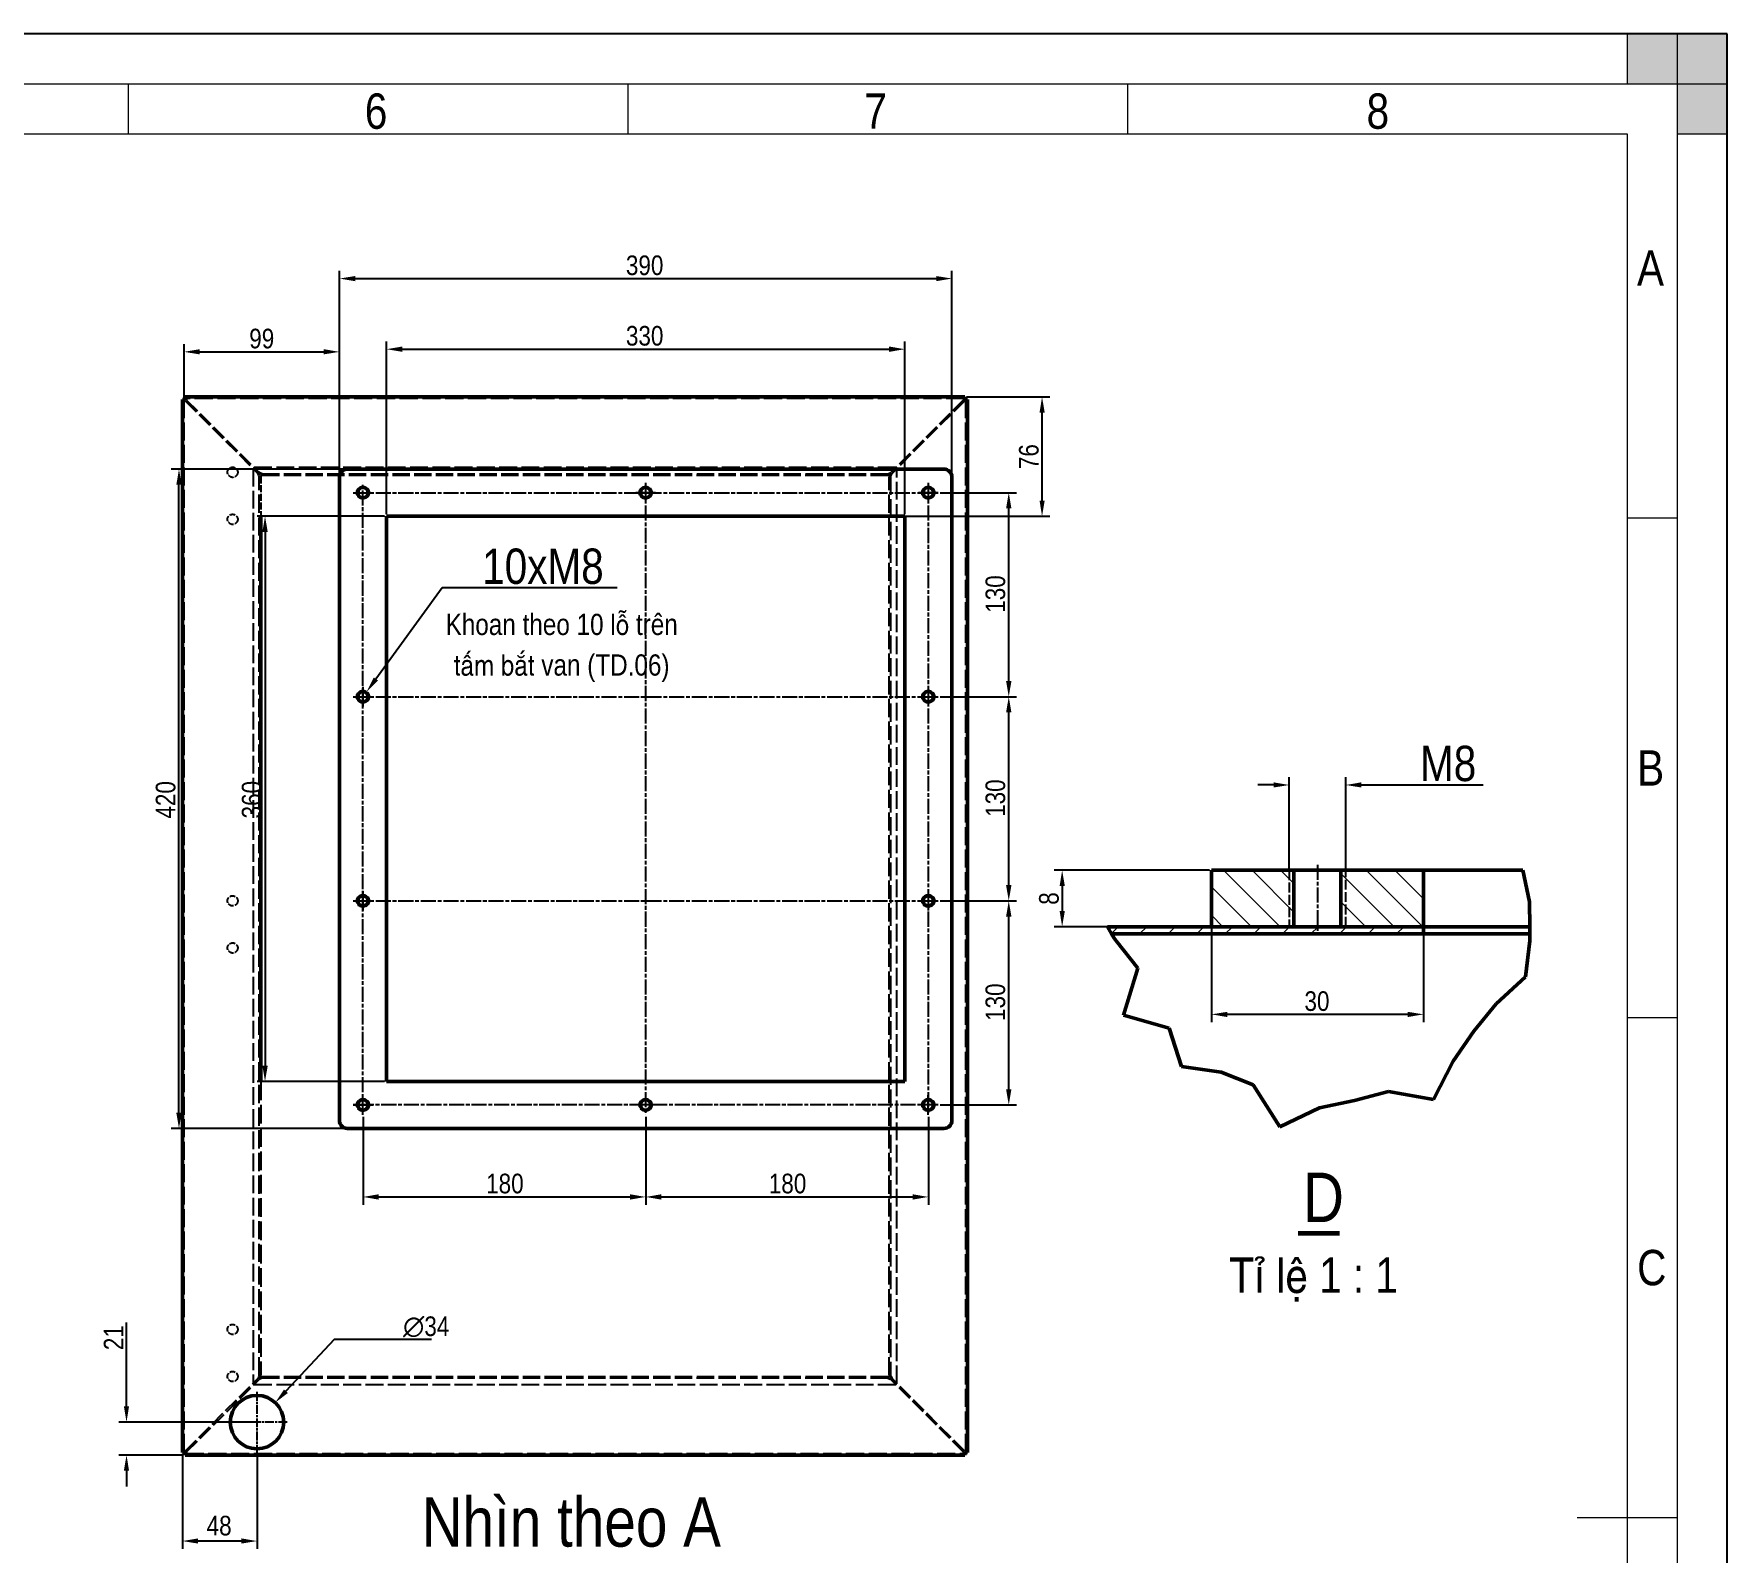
# Model space of a CAD drawing. Header units: millimetres. Extents: x 0 to 19094, y -1 to 2103.
# Drawn here: x 13667 to 14745, y 948 to 1916 of the extents above; entities that cross this region are included whole.
import ezdxf

# ---------------------------------------------------------------- set-up
doc = ezdxf.new("R2010")
doc.units = ezdxf.units.MM
doc.header["$LTSCALE"] = 2.5
doc.linetypes.add('CHAIN', pattern=[0.7087, 0.4724, -0.0591, 0.1181, -0.0591])
doc.linetypes.add('DASHED', pattern=[0.2067, 0.1654, -0.0413])
for name, color, linetype, lineweight in [('Break Line (ANSI)', 7, 'Continuous', 50), ('Center Mark (ANSI)', 7, 'Continuous', 25), ('Centerline (ANSI)', 7, 'Continuous', 25), ('Co ban', 7, 'Continuous', 50), ('Dimension (ANSI)', 7, 'Continuous', 25), ('Hatch (ANSI)', 7, 'Continuous', 18), ('Hidden Narrow (ANSI)', 7, 'DASHED', 25), ('Symbol (ANSI)', 7, 'Continuous', 25)]:
    doc.layers.add(name, color=color, linetype=linetype, lineweight=lineweight)
for name, color, linetype, lineweight, true_color in [('Khung ban ve', 5, 'Continuous', 15, 0x0000ff), ('Manh', 7, 'DASHED', 25, 0x008000), ('Manh khung ten', 7, 'Continuous', 15, 0x994c4c), ('Net chu', 30, 'Continuous', 15, 0xff7f00), ('THIN', 5, 'Continuous', 15, 0x0000ff)]:
    doc.layers.add(name, color=color, linetype=linetype, lineweight=lineweight, true_color=true_color)
doc.styles.add('Do nham', font='')
doc.styles.add('Linh_50', font='')
doc.styles.add('Note Text (ANSI)', font='')
doc.styles.add('StandardAM_ANSI', font='')
doc.styles.add('Text Style71', font='')
doc.styles.get('Do nham').set_extended_font_data('VNI-Helve-Condense')
doc.styles.get('Linh_50').set_extended_font_data('VNI-Helve-Condense')
doc.styles.get('Note Text (ANSI)').set_extended_font_data('VNI-Helve-Condense')
doc.styles.get('StandardAM_ANSI').set_extended_font_data('VNI-Helve-Condense')
doc.styles.get('Text Style71').set_extended_font_data('VNI-Helve-Condense')
doc.dimstyles.new('Default - mm (ANSI)', dxfattribs={"dimscale": 2.5, "dimtxt": 5, "dimasz": 4, "dimexe": 2, "dimexo": 0.5, "dimgap": 0.8, "dimtad": 1, "dimtoh": 1, "dimdec": 0, "dimrnd": 1e-08, "dimzin": 4, "dimdsep": 46, "dimtxsty": 'StandardAM_ANSI', "dimcen": 0.09, "dimdle": 10, "dimclrd": 256, "dimclre": 256, "dimclrt": 256, "dimadec": 1, "dimazin": 1, "dimtfac": 0.61, "dimtofl": 0, "dimtmove": 0, "dimatfit": 3, "dimldrblk": 'DOT', "dimfxl": 1, "dimtolj": 1, "dimtzin": 4, "dimlwd": -1, "dimlwe": -1, "dimarcsym": 0})

# ---------------------------------------------------------------- blocks, each defined once
blk = doc.blocks.new('Borders A2_Thuong')
at = {"layer": 'THIN'}
for points in [[(594.01, 412.96), (594.01, 420.04), (579.87, 420.04), (579.87, 412.96)], [(594.01, 420.04), (586.94, 420.04), (586.94, 405.89), (594.01, 405.89)]]:
    blk.add_hatch(color=256, dxfattribs=at).paths.add_polyline_path(points)
at = {"layer": 'Khung ban ve'}
for p, q in [((28.3, 405.89), (579.87, 405.89)), ((579.87, 405.89), (579.87, 14.14)), ((572.8, 210.01), (586.94, 210.01))]:
    blk.add_line(p, q, dxfattribs=at)
at = {"layer": 'Manh khung ten', "lineweight": 25}
for p, q in [((594.01, 420.04), (0.01, 420.04)), ((594.01, -0.01), (594.01, 420.04))]:
    blk.add_line(p, q, dxfattribs=at)
at = {"layer": 'Manh khung ten'}
for p, q in [((0.01, 420.04), (594.01, 420.04)), ((594.01, 420.04), (594.01, -0.01)), ((21.23, 412.96), (586.94, 412.96)), ((367.73, 412.96), (367.73, 405.89)), ((438.44, 412.96), (438.44, 405.89)), ((509.15, 412.96), (509.15, 405.89)), ((586.94, 412.96), (586.94, 7.06)), ((586.89, 351.5), (579.84, 351.5)), ((586.92, 280.73), (579.87, 280.73))]:
    blk.add_line(p, q, dxfattribs=at)
at = {"layer": 'THIN'}
for p, q in [((594.01, 420.04), (579.87, 420.04)), ((579.87, 420.04), (579.87, 412.96)), ((594.01, 420.04), (586.94, 420.04)), ((586.94, 420.04), (586.94, 405.89)), ((594.01, 412.96), (594.01, 420.04)), ((594.01, 405.89), (594.01, 420.04)), ((579.87, 412.96), (594.01, 412.96)), ((586.94, 405.89), (594.01, 405.89))]:
    blk.add_line(p, q, dxfattribs=at)
at = {"layer": 'Net chu', "style": 'Linh_50'}
for s, p in [('6', (401.23, 406.6)), ('7', (471.92, 406.6)), ('8', (542.99, 406.6)), ('A', (581.26, 384.38)), ('B', (581.28, 313.62)), ('C', (581.28, 242.9))]:
    blk.add_text(s, height=5, dxfattribs=at).set_placement(p)
blk = doc.blocks.new('*D93')
at = {"layer": 'Defpoints', "color": 0, "transparency": 16777216}
for p in [(14251.4, 1760.1), (13861.4, 1633.7), (14251.4, 1633.7)]:
    blk.add_point(p, dxfattribs=at)
at = {"layer": 'Dimension (ANSI)', "transparency": 16777216}
for p, q in [((13861.4, 1635), (13861.4, 1765.1)), ((13871.4, 1760.1), (14241.4, 1760.1)), ((14251.4, 1635), (14251.4, 1765.1))]:
    blk.add_line(p, q, dxfattribs=at)
for points in [[(13871.4, 1761.7), (13871.4, 1758.4), (13861.4, 1760.1)], [(14241.4, 1761.7), (14241.4, 1758.4), (14251.4, 1760.1)]]:
    blk.add_solid(points, dxfattribs=at)
at = {"layer": 'Dimension (ANSI)', "color": 150, "true_color": 0x0080ff, "transparency": 16777216, "insert": (14043.8, 1774.8), "char_height": 12.5, "attachment_point": 1, "style": 'StandardAM_ANSI'}
blk.add_mtext('\\A1;390', dxfattribs=at)
blk = doc.blocks.new('_Dot')
at = {"color": 0, "linetype": 'ByBlock', "lineweight": -2}
blk.add_line((-0.5, 0), (-1, 0), dxfattribs=at)
at = {"color": 0, "linetype": 'ByBlock', "const_width": 0.5}
blk.add_lwpolyline([(-0.25, 0, 1), (0.25, 0, 1)], format="xyb", close=True, dxfattribs=at)
blk = doc.blocks.new('*D94')
at = {"layer": 'Defpoints', "color": 0, "transparency": 16777216}
for p in [(14221.4, 1715.1), (13891.4, 1608.7), (14221.4, 1608.7)]:
    blk.add_point(p, dxfattribs=at)
at = {"layer": 'Dimension (ANSI)', "transparency": 16777216}
for p, q in [((13891.4, 1610), (13891.4, 1720.1)), ((13901.4, 1715.1), (14211.4, 1715.1)), ((14221.4, 1610), (14221.4, 1720.1))]:
    blk.add_line(p, q, dxfattribs=at)
for points in [[(13901.4, 1716.8), (13901.4, 1713.4), (13891.4, 1715.1)], [(14211.4, 1716.8), (14211.4, 1713.4), (14221.4, 1715.1)]]:
    blk.add_solid(points, dxfattribs=at)
at = {"layer": 'Dimension (ANSI)', "color": 150, "true_color": 0x0080ff, "transparency": 16777216, "insert": (14043.8, 1729.9), "char_height": 12.5, "attachment_point": 1, "style": 'StandardAM_ANSI'}
blk.add_mtext('\\A1;330', dxfattribs=at)
blk = doc.blocks.new('*D95')
at = {"layer": 'Defpoints', "color": 0, "transparency": 16777216}
for p in [(13891.4, 1608.7), (13814, 1248.7), (13891.4, 1248.7)]:
    blk.add_point(p, dxfattribs=at)
at = {"layer": 'Dimension (ANSI)', "transparency": 16777216}
for p, q in [((13890.1, 1608.7), (13809, 1608.7)), ((13814, 1598.7), (13814, 1258.7)), ((13890.1, 1248.7), (13809, 1248.7))]:
    blk.add_line(p, q, dxfattribs=at)
for points in [[(13812.3, 1598.7), (13815.7, 1598.7), (13814, 1608.7)], [(13812.3, 1258.7), (13815.7, 1258.7), (13814, 1248.7)]]:
    blk.add_solid(points, dxfattribs=at)
at = {"layer": 'Dimension (ANSI)', "color": 150, "true_color": 0x0080ff, "transparency": 16777216, "insert": (13799.2, 1416.2), "char_height": 12.5, "attachment_point": 1, "rotation": 90, "style": 'StandardAM_ANSI'}
blk.add_mtext('\\A1;360', dxfattribs=at)
blk = doc.blocks.new('*D96')
at = {"layer": 'Defpoints', "color": 0, "transparency": 16777216}
for p in [(13759.2, 1638.7), (13866.4, 1638.7), (13866.4, 1218.7)]:
    blk.add_point(p, dxfattribs=at)
at = {"layer": 'Dimension (ANSI)', "transparency": 16777216}
for p, q in [((13865.1, 1638.7), (13754.2, 1638.7)), ((13759.2, 1228.7), (13759.2, 1628.7)), ((13865.1, 1218.7), (13754.2, 1218.7))]:
    blk.add_line(p, q, dxfattribs=at)
for points in [[(13757.5, 1628.7), (13760.9, 1628.7), (13759.2, 1638.7)], [(13757.5, 1228.7), (13760.9, 1228.7), (13759.2, 1218.7)]]:
    blk.add_solid(points, dxfattribs=at)
at = {"layer": 'Dimension (ANSI)', "color": 150, "true_color": 0x0080ff, "transparency": 16777216, "insert": (13744.4, 1416.1), "char_height": 12.5, "attachment_point": 1, "rotation": 90, "style": 'StandardAM_ANSI'}
blk.add_mtext('\\A1;420', dxfattribs=at)
blk = doc.blocks.new('*D97')
at = {"layer": 'Defpoints', "color": 0, "transparency": 16777216}
for p in [(14259.4, 1684.7), (14308.8, 1684.7), (14131.4, 1608.7)]:
    blk.add_point(p, dxfattribs=at)
at = {"layer": 'Dimension (ANSI)', "transparency": 16777216}
for p, q in [((14260.6, 1684.7), (14313.8, 1684.7)), ((14308.8, 1618.7), (14308.8, 1674.7)), ((14132.6, 1608.7), (14313.8, 1608.7))]:
    blk.add_line(p, q, dxfattribs=at)
for points in [[(14307.2, 1674.7), (14310.5, 1674.7), (14308.8, 1684.7)], [(14307.2, 1618.7), (14310.5, 1618.7), (14308.8, 1608.7)]]:
    blk.add_solid(points, dxfattribs=at)
at = {"layer": 'Dimension (ANSI)', "color": 150, "true_color": 0x0080ff, "transparency": 16777216, "insert": (14294.1, 1638.7), "char_height": 12.5, "attachment_point": 1, "rotation": 90, "style": 'StandardAM_ANSI'}
blk.add_mtext('\\A1;76', dxfattribs=at)
blk = doc.blocks.new('*D112')
at = {"layer": 'Defpoints', "color": 0, "transparency": 16777216}
for p in [(14416.7, 1383.2), (14321.6, 1347.2), (14416.7, 1347.2)]:
    blk.add_point(p, dxfattribs=at)
at = {"layer": 'Dimension (ANSI)', "transparency": 16777216}
for p, q in [((14415.4, 1383.2), (14316.6, 1383.2)), ((14321.6, 1373.2), (14321.6, 1357.2)), ((14415.4, 1347.2), (14316.6, 1347.2))]:
    blk.add_line(p, q, dxfattribs=at)
for points in [[(14320, 1373.2), (14323.3, 1373.2), (14321.6, 1383.2)], [(14320, 1357.2), (14323.3, 1357.2), (14321.6, 1347.2)]]:
    blk.add_solid(points, dxfattribs=at)
at = {"layer": 'Dimension (ANSI)', "color": 150, "true_color": 0x0080ff, "transparency": 16777216, "insert": (14306.9, 1361.2), "char_height": 12.5, "attachment_point": 1, "rotation": 90, "style": 'StandardAM_ANSI'}
blk.add_mtext('\\A1;8', dxfattribs=at)
blk = doc.blocks.new('*D113')
at = {"layer": 'Defpoints', "color": 0, "transparency": 16777216}
for p in [(14502.2, 1437.5), (14466.2, 1383.2), (14502.2, 1383.2)]:
    blk.add_point(p, dxfattribs=at)
at = {"layer": 'Dimension (ANSI)', "transparency": 16777216}
for p, q in [((14456.2, 1437.5), (14446.2, 1437.5)), ((14466.2, 1384.5), (14466.2, 1442.5)), ((14502.2, 1384.5), (14502.2, 1442.5)), ((14512.2, 1437.5), (14589.7, 1437.5))]:
    blk.add_line(p, q, dxfattribs=at)
for points in [[(14456.2, 1439.2), (14456.2, 1435.9), (14466.2, 1437.5)], [(14512.2, 1439.2), (14512.2, 1435.9), (14502.2, 1437.5)]]:
    blk.add_solid(points, dxfattribs=at)
at = {"layer": 'Dimension (ANSI)', "color": 150, "true_color": 0x0080ff, "transparency": 16777216, "insert": (14549.5, 1462.5), "char_height": 12.5, "attachment_point": 1, "style": 'StandardAM_ANSI'}
blk.add_mtext('\\A1;\\fVNI-Helve-Condense|b0|i0;\\H22.5000;M8', dxfattribs=at)
blk = doc.blocks.new('*D114')
at = {"layer": 'Defpoints', "color": 0, "transparency": 16777216}
for p in [(13876.4, 1227.5), (14056.4, 1227.5), (14056.4, 1175.1)]:
    blk.add_point(p, dxfattribs=at)
at = {"layer": 'Dimension (ANSI)', "transparency": 16777216}
for p, q in [((13876.4, 1226.2), (13876.4, 1170.1)), ((14056.4, 1226.2), (14056.4, 1170.1)), ((13886.4, 1175.1), (14046.4, 1175.1))]:
    blk.add_line(p, q, dxfattribs=at)
for points in [[(13886.4, 1176.8), (13886.4, 1173.4), (13876.4, 1175.1)], [(14046.4, 1176.8), (14046.4, 1173.4), (14056.4, 1175.1)]]:
    blk.add_solid(points, dxfattribs=at)
at = {"layer": 'Dimension (ANSI)', "color": 150, "true_color": 0x0080ff, "transparency": 16777216, "insert": (13954.8, 1189.9), "char_height": 12.5, "attachment_point": 1, "style": 'StandardAM_ANSI'}
blk.add_mtext('\\A1;180', dxfattribs=at)
blk = doc.blocks.new('*D115')
at = {"layer": 'Defpoints', "color": 0, "transparency": 16777216}
for p in [(14056.4, 1227.5), (14236.4, 1227.5), (14236.4, 1175.1)]:
    blk.add_point(p, dxfattribs=at)
at = {"layer": 'Dimension (ANSI)', "transparency": 16777216}
for p, q in [((14056.4, 1226.2), (14056.4, 1170.1)), ((14236.4, 1226.2), (14236.4, 1170.1)), ((14066.4, 1175.1), (14226.4, 1175.1))]:
    blk.add_line(p, q, dxfattribs=at)
for points in [[(14066.4, 1176.8), (14066.4, 1173.4), (14056.4, 1175.1)], [(14226.4, 1176.8), (14226.4, 1173.4), (14236.4, 1175.1)]]:
    blk.add_solid(points, dxfattribs=at)
at = {"layer": 'Dimension (ANSI)', "color": 150, "true_color": 0x0080ff, "transparency": 16777216, "insert": (14134.8, 1189.9), "char_height": 12.5, "attachment_point": 1, "style": 'StandardAM_ANSI'}
blk.add_mtext('\\A1;180', dxfattribs=at)
blk = doc.blocks.new('*D116')
at = {"layer": 'Defpoints', "color": 0, "transparency": 16777216}
for p in [(14242.6, 1363.7), (14287.6, 1363.7), (14242.6, 1233.7)]:
    blk.add_point(p, dxfattribs=at)
at = {"layer": 'Dimension (ANSI)', "transparency": 16777216}
for p, q in [((14243.9, 1363.7), (14292.6, 1363.7)), ((14287.6, 1243.7), (14287.6, 1353.7)), ((14243.9, 1233.7), (14292.6, 1233.7))]:
    blk.add_line(p, q, dxfattribs=at)
for points in [[(14285.9, 1353.7), (14289.3, 1353.7), (14287.6, 1363.7)], [(14285.9, 1243.7), (14289.3, 1243.7), (14287.6, 1233.7)]]:
    blk.add_solid(points, dxfattribs=at)
at = {"layer": 'Dimension (ANSI)', "color": 150, "true_color": 0x0080ff, "transparency": 16777216, "insert": (14272.8, 1287.2), "char_height": 12.5, "attachment_point": 1, "rotation": 90, "style": 'StandardAM_ANSI'}
blk.add_mtext('\\A1;130', dxfattribs=at)
blk = doc.blocks.new('*D117')
at = {"layer": 'Defpoints', "color": 0, "transparency": 16777216}
for p in [(14242.6, 1493.7), (14287.6, 1493.7), (14242.6, 1363.7)]:
    blk.add_point(p, dxfattribs=at)
at = {"layer": 'Dimension (ANSI)', "transparency": 16777216}
for p, q in [((14243.9, 1493.7), (14292.6, 1493.7)), ((14287.6, 1373.7), (14287.6, 1483.7)), ((14243.9, 1363.7), (14292.6, 1363.7))]:
    blk.add_line(p, q, dxfattribs=at)
for points in [[(14285.9, 1483.7), (14289.3, 1483.7), (14287.6, 1493.7)], [(14285.9, 1373.7), (14289.3, 1373.7), (14287.6, 1363.7)]]:
    blk.add_solid(points, dxfattribs=at)
at = {"layer": 'Dimension (ANSI)', "color": 150, "true_color": 0x0080ff, "transparency": 16777216, "insert": (14272.8, 1417.2), "char_height": 12.5, "attachment_point": 1, "rotation": 90, "style": 'StandardAM_ANSI'}
blk.add_mtext('\\A1;130', dxfattribs=at)
blk = doc.blocks.new('*D118')
at = {"layer": 'Defpoints', "color": 0, "transparency": 16777216}
for p in [(14242.6, 1623.7), (14287.6, 1623.7), (14242.6, 1493.7)]:
    blk.add_point(p, dxfattribs=at)
at = {"layer": 'Dimension (ANSI)', "transparency": 16777216}
for p, q in [((14243.9, 1623.7), (14292.6, 1623.7)), ((14287.6, 1503.7), (14287.6, 1613.7)), ((14243.9, 1493.7), (14292.6, 1493.7))]:
    blk.add_line(p, q, dxfattribs=at)
for points in [[(14285.9, 1613.7), (14289.3, 1613.7), (14287.6, 1623.7)], [(14285.9, 1503.7), (14289.3, 1503.7), (14287.6, 1493.7)]]:
    blk.add_solid(points, dxfattribs=at)
at = {"layer": 'Dimension (ANSI)', "color": 150, "true_color": 0x0080ff, "transparency": 16777216, "insert": (14272.8, 1547.2), "char_height": 12.5, "attachment_point": 1, "rotation": 90, "style": 'StandardAM_ANSI'}
blk.add_mtext('\\A1;130', dxfattribs=at)
blk = doc.blocks.new('*D119')
at = {"layer": 'Defpoints', "color": 0, "transparency": 16777216}
for p in [(13874, 1490.5), (13878.7, 1496.9)]:
    blk.add_point(p, dxfattribs=at)
at = {"layer": 'Dimension (ANSI)', "transparency": 16777216}
for p, q in [((13926.8, 1563.1), (13884.6, 1505)), ((14038.3, 1563.1), (13926.8, 1563.1)), ((13876.1, 1493.7), (13876.6, 1493.7)), ((13876.4, 1493.5), (13876.4, 1493.9))]:
    blk.add_line(p, q, dxfattribs=at)
blk.add_solid([(13883.2, 1506), (13885.9, 1504.1), (13878.7, 1496.9)], dxfattribs=at)
at = {"layer": 'Dimension (ANSI)', "color": 150, "true_color": 0x0080ff, "transparency": 16777216, "insert": (13948.3, 1588.1), "char_height": 12.5, "attachment_point": 1, "style": 'StandardAM_ANSI'}
blk.add_mtext('\\A1; \\fVNI-Helve-Condense|b0|i0;\\H22.5000;10xM8', dxfattribs=at)
blk = doc.blocks.new('*D120')
at = {"layer": 'Defpoints', "color": 0, "transparency": 16777216}
for p in [(14416.7, 1347.2), (14551.7, 1347.2), (14416.7, 1291.4)]:
    blk.add_point(p, dxfattribs=at)
at = {"layer": 'Dimension (ANSI)', "transparency": 16777216}
for p, q in [((14416.7, 1346), (14416.7, 1286.4)), ((14551.7, 1346), (14551.7, 1286.4)), ((14541.7, 1291.4), (14426.7, 1291.4))]:
    blk.add_line(p, q, dxfattribs=at)
for points in [[(14426.7, 1293), (14426.7, 1289.7), (14416.7, 1291.4)], [(14541.7, 1293), (14541.7, 1289.7), (14551.7, 1291.4)]]:
    blk.add_solid(points, dxfattribs=at)
at = {"layer": 'Dimension (ANSI)', "color": 150, "true_color": 0x0080ff, "transparency": 16777216, "insert": (14475.9, 1306.1), "char_height": 12.5, "attachment_point": 1, "style": 'StandardAM_ANSI'}
blk.add_mtext('\\A1;30', dxfattribs=at)
blk = doc.blocks.new('*D121')
at = {"layer": 'Defpoints', "color": 0, "transparency": 16777216}
for p in [(13820.5, 1044.1), (13797.3, 1019.2)]:
    blk.add_point(p, dxfattribs=at)
at = {"layer": 'Dimension (ANSI)', "transparency": 16777216}
for p, q in [((13858, 1084.2), (13827.3, 1051.4)), ((13920.1, 1084.2), (13858, 1084.2)), ((13808.6, 1031.7), (13809.1, 1031.7)), ((13808.9, 1031.4), (13808.9, 1031.9))]:
    blk.add_line(p, q, dxfattribs=at)
blk.add_solid([(13826.1, 1052.5), (13828.5, 1050.2), (13820.5, 1044.1)], dxfattribs=at)
at = {"layer": 'Dimension (ANSI)', "color": 150, "true_color": 0x0080ff, "transparency": 16777216, "insert": (13901.9, 1099), "char_height": 12.5, "attachment_point": 1, "style": 'StandardAM_ANSI'}
blk.add_mtext('\\A1;∅34', dxfattribs=at)
blk = doc.blocks.new('*D122')
at = {"layer": 'Defpoints', "color": 0, "transparency": 16777216}
for p in [(13808.9, 1031.7), (13725.8, 1010.7), (13763.4, 1010.7)]:
    blk.add_point(p, dxfattribs=at)
at = {"layer": 'Dimension (ANSI)', "transparency": 16777216}
for p, q in [((13725.8, 1041.7), (13725.8, 1095.2)), ((13807.6, 1031.7), (13720.8, 1031.7)), ((13762.1, 1010.7), (13720.8, 1010.7)), ((13725.8, 1000.7), (13725.8, 990.7))]:
    blk.add_line(p, q, dxfattribs=at)
for points in [[(13724.1, 1041.7), (13727.4, 1041.7), (13725.8, 1031.7)], [(13724.1, 1000.7), (13727.4, 1000.7), (13725.8, 1010.7)]]:
    blk.add_solid(points, dxfattribs=at)
at = {"layer": 'Dimension (ANSI)', "color": 150, "true_color": 0x0080ff, "transparency": 16777216, "insert": (13711.3, 1077.5), "char_height": 12.5, "attachment_point": 1, "rotation": 90, "style": 'StandardAM_ANSI'}
blk.add_mtext('\\A1;21', dxfattribs=at)
blk = doc.blocks.new('*D123')
at = {"layer": 'Defpoints', "color": 0, "transparency": 16777216}
for p in [(13761.4, 1012.7), (13808.9, 1012.4), (13761.4, 955.9)]:
    blk.add_point(p, dxfattribs=at)
at = {"layer": 'Dimension (ANSI)', "transparency": 16777216}
for p, q in [((13761.4, 1011.5), (13761.4, 950.9)), ((13808.9, 1011.2), (13808.9, 950.9)), ((13798.9, 955.9), (13771.4, 955.9))]:
    blk.add_line(p, q, dxfattribs=at)
for points in [[(13771.4, 957.6), (13771.4, 954.3), (13761.4, 955.9)], [(13798.9, 957.6), (13798.9, 954.3), (13808.9, 955.9)]]:
    blk.add_solid(points, dxfattribs=at)
at = {"layer": 'Dimension (ANSI)', "color": 150, "true_color": 0x0080ff, "transparency": 16777216, "insert": (13776.8, 972), "char_height": 12.5, "attachment_point": 1, "style": 'StandardAM_ANSI'}
blk.add_mtext('\\A1;48', dxfattribs=at)
blk = doc.blocks.new('*D163')
at = {"layer": 'Defpoints', "color": 0, "transparency": 16777216}
for p in [(13861.4, 1713.4), (13762.4, 1682.7), (13861.4, 1633.7)]:
    blk.add_point(p, dxfattribs=at)
at = {"layer": 'Dimension (ANSI)', "transparency": 16777216}
for p, q in [((13762.4, 1684), (13762.4, 1718.4)), ((13861.4, 1635), (13861.4, 1718.4)), ((13772.4, 1713.4), (13851.4, 1713.4))]:
    blk.add_line(p, q, dxfattribs=at)
for points in [[(13772.4, 1715.1), (13772.4, 1711.8), (13762.4, 1713.4)], [(13851.4, 1715.1), (13851.4, 1711.8), (13861.4, 1713.4)]]:
    blk.add_solid(points, dxfattribs=at)
at = {"layer": 'Dimension (ANSI)', "color": 150, "true_color": 0x0080ff, "transparency": 16777216, "insert": (13811.9, 1721.8), "char_height": 12.5, "attachment_point": 5, "style": 'StandardAM_ANSI'}
blk.add_mtext('\\A1;99', dxfattribs=at)

msp = doc.modelspace()

# ---------------------------------------------------------------- hatches: boundary and pattern name
at = {"layer": 'Hatch (ANSI)'}
h = msp.add_hatch(dxfattribs=at)
h.set_pattern_fill('ANSI31', color=256, scale=102.87, angle=90.00021, style=0)
h.set_pattern_definition([(135.0002, (12072.013, 25.8), (-9.092476, -9.09254), [])])
h.paths.add_polyline_path([(14469.211, 1383.227), (14416.666, 1383.227), (14416.666, 1347.227), (14466.166, 1347.227), (14469.211, 1347.227)])
h.paths.add_polyline_path([(14551.666, 1383.227), (14499.121, 1383.227), (14499.121, 1347.227), (14502.165, 1347.227), (14551.666, 1347.227)])
h = msp.add_hatch(dxfattribs=at)
h.set_pattern_fill('ANSI31', color=256, scale=102.87, style=0)
h.set_pattern_definition([(45, (12072.013, 25.8), (-9.09251, 9.09251), [])])
h.paths.add_polyline_path([(14353.068, 1342.727), (14350.555, 1347.227), (14416.666, 1347.227), (14466.166, 1347.227), (14469.211, 1347.227), (14499.121, 1347.227), (14502.165, 1347.227), (14551.666, 1347.227), (14551.666, 1342.727)])

# ---------------------------------------------------------------- linework, layer by layer
at = {"layer": 'Break Line (ANSI)'}
for p, q in [((14614.87, 1383.227), (14619.289, 1362.979)), ((14619.289, 1362.979), (14619.445, 1347.227)), ((14353.068, 1342.727), (14350.555, 1347.227)), ((14354.649, 1339.896), (14353.068, 1342.727)), ((14355.975, 1338.227), (14354.649, 1339.896)), ((14369.786, 1320.841), (14355.975, 1338.227)), ((14619.389, 1338.227), (14616.679, 1315.255)), ((14619.522, 1339.358), (14619.389, 1338.227)), ((14619.445, 1347.227), (14619.489, 1342.727)), ((14619.489, 1342.727), (14619.522, 1339.358)), ((14360.589, 1290.827), (14369.786, 1320.841)), ((14616.679, 1315.255), (14597.908, 1298.114)), ((14597.908, 1298.114), (14583.675, 1280.65)), ((14389.715, 1282.556), (14360.589, 1290.827)), ((14397.553, 1258.097), (14389.715, 1282.556)), ((14583.675, 1280.65), (14570.649, 1261.573)), ((14422.921, 1254.486), (14397.553, 1258.097)), ((14443.19, 1246.57), (14422.921, 1254.486)), ((14570.649, 1261.573), (14558.177, 1237.202)), ((14460.317, 1219.823), (14443.19, 1246.57)), ((14529.524, 1242.187), (14507.87, 1236.446)), ((14558.177, 1237.202), (14529.524, 1242.187)), ((14485.559, 1231.808), (14460.317, 1219.823)), ((14507.87, 1236.446), (14485.559, 1231.808))]:
    msp.add_line(p, q, dxfattribs=at)
at = {"layer": 'Center Mark (ANSI)', "linetype": 'CHAIN', "ltscale": 1.543026}
for p, q in [((13870.109, 1623.709), (13882.609, 1623.709)), ((14062.609, 1623.709), (14050.109, 1623.709)), ((14242.609, 1623.709), (14230.109, 1623.709)), ((13876.359, 1499.959), (13876.359, 1487.459)), ((14236.359, 1499.959), (14236.359, 1487.459)), ((13876.359, 1369.959), (13876.359, 1357.459)), ((14236.359, 1369.959), (14236.359, 1357.459)), ((13870.109, 1233.709), (13882.609, 1233.709)), ((14062.609, 1233.709), (14050.109, 1233.709)), ((14236.359, 1227.459), (14236.359, 1239.959))]:
    msp.add_line(p, q, dxfattribs=at)
at = {"layer": 'Center Mark (ANSI)', "linetype": 'CHAIN', "ltscale": 4.752728}
for p, q in [((13808.868, 1050.901), (13808.868, 1012.401)), ((13828.118, 1031.651), (13789.618, 1031.651))]:
    msp.add_line(p, q, dxfattribs=at)
at = {"layer": 'Centerline (ANSI)', "linetype": 'CHAIN', "ltscale": 8.113447}
for p, q in [((13876.359, 1227.459), (13876.359, 1629.959)), ((14056.359, 1629.959), (14056.359, 1227.459)), ((14236.359, 1629.959), (14236.359, 1227.459)), ((13870.109, 1623.709), (14242.609, 1623.709)), ((13870.109, 1493.709), (14242.609, 1493.709)), ((14484.166, 1386.602), (14484.166, 1343.852)), ((13870.109, 1363.709), (14242.609, 1363.709)), ((14242.609, 1233.709), (13870.109, 1233.709))]:
    msp.add_line(p, q, dxfattribs=at)
at = {"layer": 'Co ban'}
for p, q in [((13761.359, 1683.002), (13761.359, 1682.709)), ((13762.359, 1683.002), (13761.359, 1683.002)), ((13763.359, 1682.709), (13761.359, 1682.709)), ((13761.359, 1012.709), (13761.359, 1682.709)), ((13762.652, 1682.709), (13762.359, 1683.002)), ((13762.359, 1682.709), (13762.359, 1683.002)), ((13763.359, 1684.709), (13763.066, 1684.709)), ((13763.066, 1683.709), (13763.066, 1684.709)), ((13763.359, 1683.416), (13763.066, 1683.709)), ((13763.359, 1683.709), (13763.066, 1683.709)), ((13763.359, 1684.709), (13763.359, 1682.709)), ((13763.359, 1684.709), (14259.359, 1684.709)), ((14259.652, 1684.709), (14259.359, 1684.709)), ((14259.359, 1682.709), (14259.359, 1684.709)), ((14259.359, 1683.416), (14259.652, 1683.709)), ((14259.359, 1683.709), (14259.652, 1683.709)), ((14261.359, 1682.709), (14259.359, 1682.709)), ((14259.652, 1683.709), (14259.652, 1684.709)), ((14260.066, 1682.709), (14260.359, 1683.002)), ((14260.359, 1683.002), (14261.359, 1683.002)), ((14260.359, 1682.709), (14260.359, 1683.002)), ((14261.359, 1682.709), (14261.359, 1683.002)), ((14261.359, 1682.709), (14261.359, 1012.709)), ((13861.359, 1223.709), (13861.359, 1633.709)), ((13866.359, 1638.709), (14246.359, 1638.709)), ((14251.359, 1633.709), (14251.359, 1223.709)), ((13811.359, 1608.709), (13811.359, 1248.709)), ((13891.359, 1608.709), (14221.359, 1608.709)), ((13891.359, 1248.709), (13891.359, 1608.709)), ((14221.359, 1608.709), (14221.359, 1248.709)), ((14469.211, 1383.227), (14416.666, 1383.227)), ((14416.666, 1383.227), (14416.666, 1347.227)), ((14469.211, 1347.227), (14469.211, 1383.227)), ((14469.211, 1383.227), (14499.121, 1383.227)), ((14551.666, 1383.227), (14499.121, 1383.227)), ((14499.121, 1383.227), (14499.121, 1347.227)), ((14551.666, 1383.227), (14614.87, 1383.227)), ((14551.666, 1347.227), (14551.666, 1383.227)), ((14551.666, 1347.227), (14350.555, 1347.227)), ((14353.068, 1342.727), (14551.666, 1342.727)), ((14416.666, 1347.227), (14469.211, 1347.227)), ((14499.121, 1347.227), (14551.666, 1347.227)), ((14551.666, 1347.227), (14619.445, 1347.227)), ((14551.666, 1342.727), (14551.666, 1347.227)), ((14619.445, 1347.227), (14551.666, 1347.227)), ((14619.489, 1342.727), (14551.666, 1342.727)), ((14221.359, 1248.709), (13891.359, 1248.709)), ((14246.359, 1218.709), (13866.359, 1218.709)), ((13761.359, 1012.709), (13761.359, 1012.416)), ((13761.359, 1012.709), (13763.359, 1012.709)), ((13762.359, 1012.416), (13761.359, 1012.416)), ((13762.652, 1012.709), (13762.359, 1012.416)), ((13762.359, 1012.709), (13762.359, 1012.416)), ((13763.359, 1012.002), (13763.066, 1011.709)), ((13763.359, 1011.709), (13763.066, 1011.709)), ((13763.066, 1011.709), (13763.066, 1010.709)), ((13763.066, 1010.709), (13763.359, 1010.709)), ((13763.359, 1012.709), (13763.359, 1010.709)), ((14259.359, 1010.709), (13763.359, 1010.709)), ((14259.359, 1012.709), (14261.359, 1012.709)), ((14259.359, 1010.709), (14259.359, 1012.709)), ((14259.359, 1012.002), (14259.652, 1011.709)), ((14259.359, 1011.709), (14259.652, 1011.709)), ((14259.359, 1010.709), (14259.652, 1010.709)), ((14259.652, 1011.709), (14259.652, 1010.709)), ((14260.066, 1012.709), (14260.359, 1012.416)), ((14260.359, 1012.709), (14260.359, 1012.416)), ((14260.359, 1012.416), (14261.359, 1012.416)), ((14261.359, 1012.416), (14261.359, 1012.709))]:
    msp.add_line(p, q, dxfattribs=at)
for centre, radius in [((13876.359, 1623.709), 3.323), ((14056.359, 1623.709), 3.323), ((14236.359, 1623.709), 3.323), ((13876.359, 1493.709), 3.323), ((14236.359, 1493.709), 3.323), ((13876.359, 1363.709), 3.323), ((14236.359, 1363.709), 3.323), ((13876.359, 1233.709), 3.323), ((14056.359, 1233.709), 3.323), ((14236.359, 1233.709), 3.323), ((13808.868, 1031.651), 17)]:
    msp.add_circle(centre, radius, dxfattribs=at)
for centre, start, end in [((13866.359, 1633.709), 90, 180), ((14246.359, 1633.709), 0, 90), ((13866.359, 1223.709), 180, 270), ((14246.359, 1223.709), 270, 0)]:
    msp.add_arc(centre, 5, start, end, dxfattribs=at)
at = {"layer": 'Hidden Narrow (ANSI)', "ltscale": 15.237473}
for p, q in [((14466.166, 1383.227), (14466.166, 1347.227)), ((14502.165, 1347.227), (14502.165, 1383.227))]:
    msp.add_line(p, q, dxfattribs=at)
at = {"layer": 'Hidden Narrow (ANSI)', "ltscale": 10.637733}
for centre in [(13876.359, 1623.709), (14056.359, 1623.709), (14236.359, 1623.709), (13876.359, 1493.709), (14236.359, 1493.709), (13876.359, 1363.709), (14236.359, 1363.709), (13876.359, 1233.709), (14056.359, 1233.709), (14236.359, 1233.709)]:
    msp.add_circle(centre, 4, dxfattribs=at)
at = {"layer": 'Manh', "ltscale": 1.40724}
for p, q in [((13763.359, 1682.002), (13761.359, 1683.002)), ((14258.652, 1682.709), (14259.652, 1684.709)), ((13764.066, 1012.709), (13763.066, 1010.709)), ((14259.359, 1013.416), (14261.359, 1012.416))]:
    msp.add_line(p, q, dxfattribs=at)
at = {"layer": 'Manh', "ltscale": 27.704382}
for p, q in [((13762.359, 1682.709), (13762.359, 1012.709)), ((14260.359, 1012.709), (14260.359, 1682.709))]:
    msp.add_line(p, q, dxfattribs=at)
at = {"layer": 'Manh', "ltscale": 0.447756}
for p, q in [((13763.359, 1682.002), (13762.652, 1682.709)), ((13764.066, 1682.709), (13763.359, 1683.416)), ((14258.652, 1682.709), (14259.359, 1683.416)), ((14259.359, 1682.002), (14260.066, 1682.709)), ((13763.359, 1013.416), (13762.652, 1012.709)), ((13764.066, 1012.709), (13763.359, 1012.002)), ((14258.652, 1012.709), (14259.359, 1012.002)), ((14259.359, 1013.416), (14260.066, 1012.709))]:
    msp.add_line(p, q, dxfattribs=at)
at = {"layer": 'Manh', "ltscale": 1.40698}
for p, q in [((13763.066, 1684.709), (13764.066, 1682.709)), ((14261.359, 1683.002), (14259.359, 1682.002)), ((13761.359, 1012.416), (13763.359, 1013.416)), ((14259.652, 1010.709), (14258.652, 1012.709))]:
    msp.add_line(p, q, dxfattribs=at)
at = {"layer": 'Manh', "ltscale": 28.065649}
for p, q in [((14259.359, 1683.709), (13763.359, 1683.709)), ((13763.359, 1011.709), (14259.359, 1011.709))]:
    msp.add_line(p, q, dxfattribs=at)
at = {"layer": 'Manh', "ltscale": 23.313023}
for p, q in [((13764.066, 1682.709), (13810.066, 1636.709)), ((14258.652, 1682.709), (14212.652, 1636.709)), ((13763.359, 1682.002), (13809.359, 1636.002)), ((14259.359, 1682.002), (14213.359, 1636.002)), ((13763.359, 1013.416), (13809.359, 1059.416)), ((13764.066, 1012.709), (13810.066, 1058.709)), ((14258.652, 1012.709), (14212.652, 1058.709)), ((14259.359, 1013.416), (14213.359, 1059.416))]:
    msp.add_line(p, q, dxfattribs=at)
at = {"layer": 'Manh', "ltscale": 0.423166}
for p, q in [((13762.359, 1643.959), (13761.359, 1643.959)), ((13762.359, 1635.459), (13761.359, 1635.459)), ((13810.359, 1634.002), (13811.359, 1634.002)), ((13812.066, 1635.709), (13812.066, 1634.709)), ((14210.652, 1635.709), (14210.652, 1634.709)), ((14212.359, 1634.002), (14211.359, 1634.002)), ((13762.359, 1607.209), (13761.359, 1607.209)), ((13762.359, 1572.209), (13761.359, 1572.209)), ((13762.359, 1547.269), (13761.359, 1547.269)), ((13762.359, 1512.15), (13761.359, 1512.15)), ((13762.359, 1487.209), (13761.359, 1487.209)), ((13762.359, 1452.209), (13761.359, 1452.209)), ((13762.359, 1206.959), (13761.359, 1206.959)), ((13762.359, 1198.459), (13761.359, 1198.459)), ((13810.359, 1061.416), (13811.359, 1061.416)), ((13812.066, 1059.709), (13812.066, 1060.709)), ((14210.652, 1059.709), (14210.652, 1060.709)), ((14212.359, 1061.416), (14211.359, 1061.416)), ((13775.109, 1011.709), (13775.109, 1010.709)), ((13787.609, 1011.709), (13787.609, 1010.709)), ((14235.109, 1011.709), (14235.109, 1010.709)), ((14247.609, 1011.709), (14247.609, 1010.709))]:
    msp.add_line(p, q, dxfattribs=at)
at = {"layer": 'Manh', "ltscale": 27.23197}
for p, q in [((13806.359, 1639.002), (13806.359, 1056.416)), ((14216.359, 1056.416), (14216.359, 1639.002))]:
    msp.add_line(p, q, dxfattribs=at)
at = {"layer": 'Manh', "ltscale": 27.454294}
for p, q in [((14215.652, 1639.709), (13807.066, 1639.709)), ((13807.066, 1055.709), (14215.652, 1055.709))]:
    msp.add_line(p, q, dxfattribs=at)
at = {"layer": 'Manh', "ltscale": 1.61686}
for p, q in [((13811.359, 1634.002), (13809.359, 1636.002)), ((13810.066, 1636.709), (13812.066, 1634.709)), ((14210.652, 1634.709), (14212.652, 1636.709)), ((14213.359, 1636.002), (14211.359, 1634.002)), ((13809.359, 1059.416), (13811.359, 1061.416)), ((13812.066, 1060.709), (13810.066, 1058.709)), ((14212.652, 1058.709), (14210.652, 1060.709)), ((14211.359, 1061.416), (14213.359, 1059.416))]:
    msp.add_line(p, q, dxfattribs=at)
at = {"layer": 'Manh', "ltscale": 1.113055}
for p, q in [((13810.359, 1634.002), (13809.359, 1636.002)), ((13812.066, 1635.709), (13810.066, 1636.709)), ((14210.652, 1635.709), (14212.652, 1636.709)), ((14212.359, 1634.002), (14213.359, 1636.002)), ((13810.359, 1061.416), (13809.359, 1059.416)), ((13812.066, 1059.709), (13810.066, 1058.709)), ((14210.652, 1059.709), (14212.652, 1058.709)), ((14212.359, 1061.416), (14213.359, 1059.416))]:
    msp.add_line(p, q, dxfattribs=at)
at = {"layer": 'Manh', "ltscale": 27.981108}
for p, q in [((13810.359, 1061.416), (13810.359, 1634.002)), ((14211.359, 1061.416), (14211.359, 1634.002)), ((14212.359, 1634.002), (14212.359, 1061.416))]:
    msp.add_line(p, q, dxfattribs=at)
at = {"layer": 'Manh', "ltscale": 10.70552}
msp.add_line((13811.359, 1634.002), (13811.359, 1608.709), dxfattribs=at)
at = {"layer": 'Manh', "ltscale": 26.78236}
for p, q in [((13812.066, 1635.709), (14210.652, 1635.709)), ((14210.652, 1634.709), (13812.066, 1634.709)), ((13812.066, 1060.709), (14210.652, 1060.709)), ((14210.652, 1059.709), (13812.066, 1059.709))]:
    msp.add_line(p, q, dxfattribs=at)
at = {"layer": 'Manh', "ltscale": 28.76539}
msp.add_line((13811.359, 1248.709), (13811.359, 1061.416), dxfattribs=at)
at = {"layer": 'Manh', "ltscale": 8.643139}
for centre in [(13793.359, 1636.709), (13793.359, 1606.709), (13793.359, 1363.709), (13793.359, 1333.709), (13793.359, 1090.709), (13793.359, 1060.709)]:
    msp.add_circle(centre, 3.25, dxfattribs=at)
at = {"layer": 'Symbol (ANSI)', "lineweight": 60}
msp.add_line((14471.934, 1151.985), (14498.143, 1151.985), dxfattribs=at)

# ---------------------------------------------------------------- block references
at = {"xscale": 4.5, "yscale": 4.5, "zscale": 4.5}
msp.add_blockref('Borders A2_Thuong', (12072.013, 25.801), dxfattribs=at)

# ---------------------------------------------------------------- texts
at = {"layer": 'Symbol (ANSI)', "insert": (14002.9, 1546.532), "char_height": 13.5, "width": 159.36614, "attachment_point": 2, "line_spacing_factor": 1.148431, "style": 'Note Text (ANSI)'}
msp.add_mtext('{\\fVNI-Helve-Condense|b0|i0;Khoan theo 10 loã treân\\P\\fVNI-Helve-Condense|b0|i0;taám baét van (TD.06)}', dxfattribs=at)
at = {"layer": 'Symbol (ANSI)', "attachment_point": 7}
for s, insert, char_height, style in [('D', (14475.009, 1159.073), 31.5, 'Text Style71'), ('Tæ leä 1 : 1', (14428.076, 1108.387), 22.5, 'Do nham'), ('Nhìn theo A', (13913.747, 951.89), 31.5, 'Text Style71')]:
    msp.add_mtext(s, dxfattribs=dict(at, insert=insert, char_height=char_height, style=style))

# ---------------------------------------------------------------- dimensions: what is measured, and where the dimension line sits
at = {"layer": 'Dimension (ANSI)'}
for base, p1, p2, override, picture, middle in [((14251.359, 1760.077), (13861.359, 1633.709), (14251.359, 1633.709), {"dimgap": 0.8, "dimtoh": 0, "dimdec": 0, "dimtol": 0, "dimlim": 0, "dimtp": 0, "dimtm": 0, "dimtdec": 2, "dimatfit": 1}, '*D93', (14056.359, 1760.077)), ((14416.666, 1291.355), (14551.666, 1347.227), (14416.666, 1347.227), {"dimgap": 0.8, "dimtoh": 0, "dimdec": 0, "dimlfac": 0.222222, "dimtol": 0, "dimlim": 0, "dimtp": 0, "dimtm": 0, "dimtdec": 2, "dimatfit": 1}, '*D120', (14484.166, 1291.355)), ((14056.359, 1175.085), (13876.359, 1227.459), (14056.359, 1227.459), {"dimgap": 0.8, "dimtoh": 0, "dimdec": 0, "dimtol": 0, "dimlim": 0, "dimtp": 0, "dimtm": 0, "dimtdec": 2, "dimatfit": 1}, '*D114', (13966.359, 1175.085)), ((13761.359, 955.939), (13808.868, 1012.401), (13761.359, 1012.709), {"dimgap": 1.304021, "dimtoh": 0, "dimdec": 0, "dimtol": 0, "dimlim": 0, "dimtp": 0, "dimtm": 0, "dimtdec": 2}, '*D123', (13785.113, 955.939))]:
    dim = msp.add_linear_dim(base=base, p1=p1, p2=p2, dimstyle='Default - mm (ANSI)', override=override, dxfattribs=at)
    dim.commit()
    dim.dimension.update_dxf_attribs({"geometry": picture, "text_midpoint": middle, "dimtype": 160})
dim = msp.add_linear_dim(base=(13861.359, 1713.438), p1=(13762.359, 1682.709), p2=(13861.359, 1633.709), angle=0, dimstyle='Default - mm (ANSI)', override={"dimtoh": 0, "dimatfit": 1}, dxfattribs=at)
dim.commit()
dim.dimension.update_dxf_attribs({"geometry": '*D163', "text_midpoint": (13811.859, 1721.822)})
for base, p1, p2, angle, override, picture, middle in [((14221.359, 1715.114), (13891.359, 1608.709), (14221.359, 1608.709), 180, {"dimgap": 0.8, "dimtoh": 0, "dimdec": 0, "dimtol": 0, "dimlim": 0, "dimtp": 0, "dimtm": 0, "dimtdec": 2, "dimatfit": 1}, '*D94', (14056.359, 1715.114)), ((14308.835, 1684.709), (14131.359, 1608.709), (14259.359, 1684.709), 270, {"dimgap": 0.8, "dimtoh": 0, "dimdec": 0, "dimtol": 0, "dimlim": 0, "dimtp": 0, "dimtm": 0, "dimtdec": 2, "dimatfit": 1}, '*D97', (14308.835, 1646.709)), ((13759.211, 1638.709), (13866.359, 1218.709), (13866.359, 1638.709), 90, {"dimgap": 0.8, "dimtoh": 0, "dimdec": 0, "dimtol": 0, "dimlim": 0, "dimtp": 0, "dimtm": 0, "dimtdec": 2, "dimatfit": 1}, '*D96', (13759.211, 1428.709)), ((14287.609, 1623.709), (14242.609, 1493.709), (14242.609, 1623.709), 270, {"dimgap": 0.8, "dimtoh": 0, "dimdec": 0, "dimtol": 0, "dimlim": 0, "dimtp": 0, "dimtm": 0, "dimtdec": 2, "dimatfit": 1}, '*D118', (14287.609, 1558.709)), ((13814.009, 1248.709), (13891.359, 1608.709), (13891.359, 1248.709), 270, {"dimgap": 0.8, "dimtoh": 0, "dimdec": 0, "dimtol": 0, "dimlim": 0, "dimtp": 0, "dimtm": 0, "dimtdec": 2, "dimatfit": 1}, '*D95', (13814.009, 1428.709)), ((14287.609, 1493.709), (14242.609, 1363.709), (14242.609, 1493.709), 270, {"dimgap": 0.8, "dimtoh": 0, "dimdec": 0, "dimtol": 0, "dimlim": 0, "dimtp": 0, "dimtm": 0, "dimtdec": 2, "dimatfit": 1}, '*D117', (14287.609, 1428.709)), ((14321.633, 1347.227), (14416.666, 1383.227), (14416.666, 1347.227), 90, {"dimgap": 0.8, "dimtoh": 0, "dimdec": 0, "dimlfac": 0.222222, "dimtol": 0, "dimlim": 0, "dimtp": 0, "dimtm": 0, "dimtdec": 2, "dimatfit": 1}, '*D112', (14321.633, 1365.227)), ((14287.609, 1363.709), (14242.609, 1233.709), (14242.609, 1363.709), 90, {"dimgap": 0.8, "dimtoh": 0, "dimdec": 0, "dimtol": 0, "dimlim": 0, "dimtp": 0, "dimtm": 0, "dimtdec": 2, "dimatfit": 1}, '*D116', (14287.609, 1298.709)), ((14236.359, 1175.085), (14056.359, 1227.459), (14236.359, 1227.459), 180, {"dimgap": 0.8, "dimtoh": 0, "dimdec": 0, "dimtol": 0, "dimlim": 0, "dimtp": 0, "dimtm": 0, "dimtdec": 2, "dimatfit": 1}, '*D115', (14146.359, 1175.085)), ((13725.769, 1010.709), (13808.868, 1031.651), (13763.359, 1010.709), 90, {"dimgap": 0.8, "dimtoh": 0, "dimdec": 0, "dimtol": 0, "dimlim": 0, "dimtp": 0, "dimtm": 0, "dimtdec": 2, "dimatfit": 1}, '*D122', (13725.769, 1085.339))]:
    dim = msp.add_linear_dim(base=base, p1=p1, p2=p2, angle=angle, dimstyle='Default - mm (ANSI)', override=override, dxfattribs=at)
    dim.commit()
    dim.dimension.update_dxf_attribs({"geometry": picture, "text_midpoint": middle, "dimtype": 160})
dim = msp.add_diameter_dim_2p(p1=(13874.007, 1490.473), p2=(13878.71, 1496.945), text=' \\fVNI-Helve-Condense|b0|i0;\\H22.5000;10xM8', dimstyle='Default - mm (ANSI)', override={"dimgap": 0.8, "dimtih": 1, "dimdec": 0, "dimlfac": 1, "dimtol": 0, "dimlim": 0, "dimtp": 0, "dimtm": 0, "dimtdec": 2}, dxfattribs=at)
dim.commit()
dim.dimension.update_dxf_attribs({"geometry": '*D119', "text_midpoint": (13993.309, 1563.126), "dimtype": 163})
dim = msp.add_linear_dim(base=(14502.165, 1437.547), p1=(14466.166, 1383.227), p2=(14502.165, 1383.227), text='\\fVNI-Helve-Condense|b0|i0;\\H22.5000;M<>', dimstyle='Default - mm (ANSI)', override={"dimgap": 0.8, "dimtoh": 0, "dimdec": 0, "dimlfac": 0.222222, "dimtol": 0, "dimlim": 0, "dimtp": 0, "dimtm": 0, "dimtdec": 2, "dimatfit": 1}, dxfattribs=at)
dim.commit()
dim.dimension.update_dxf_attribs({"geometry": '*D113', "text_midpoint": (14568.561, 1437.547), "dimtype": 160})
dim = msp.add_diameter_dim_2p(p1=(13797.257, 1019.234), p2=(13820.479, 1044.068), dimstyle='Default - mm (ANSI)', override={"dimgap": 0.8, "dimtih": 1, "dimdec": 0, "dimlfac": 1, "dimtol": 0, "dimlim": 0, "dimtp": 0, "dimtm": 0, "dimtdec": 2}, dxfattribs=at)
dim.commit()
dim.dimension.update_dxf_attribs({"geometry": '*D121', "text_midpoint": (13910.983, 1084.191), "dimtype": 163})

doc.saveas('drawing.dxf')
